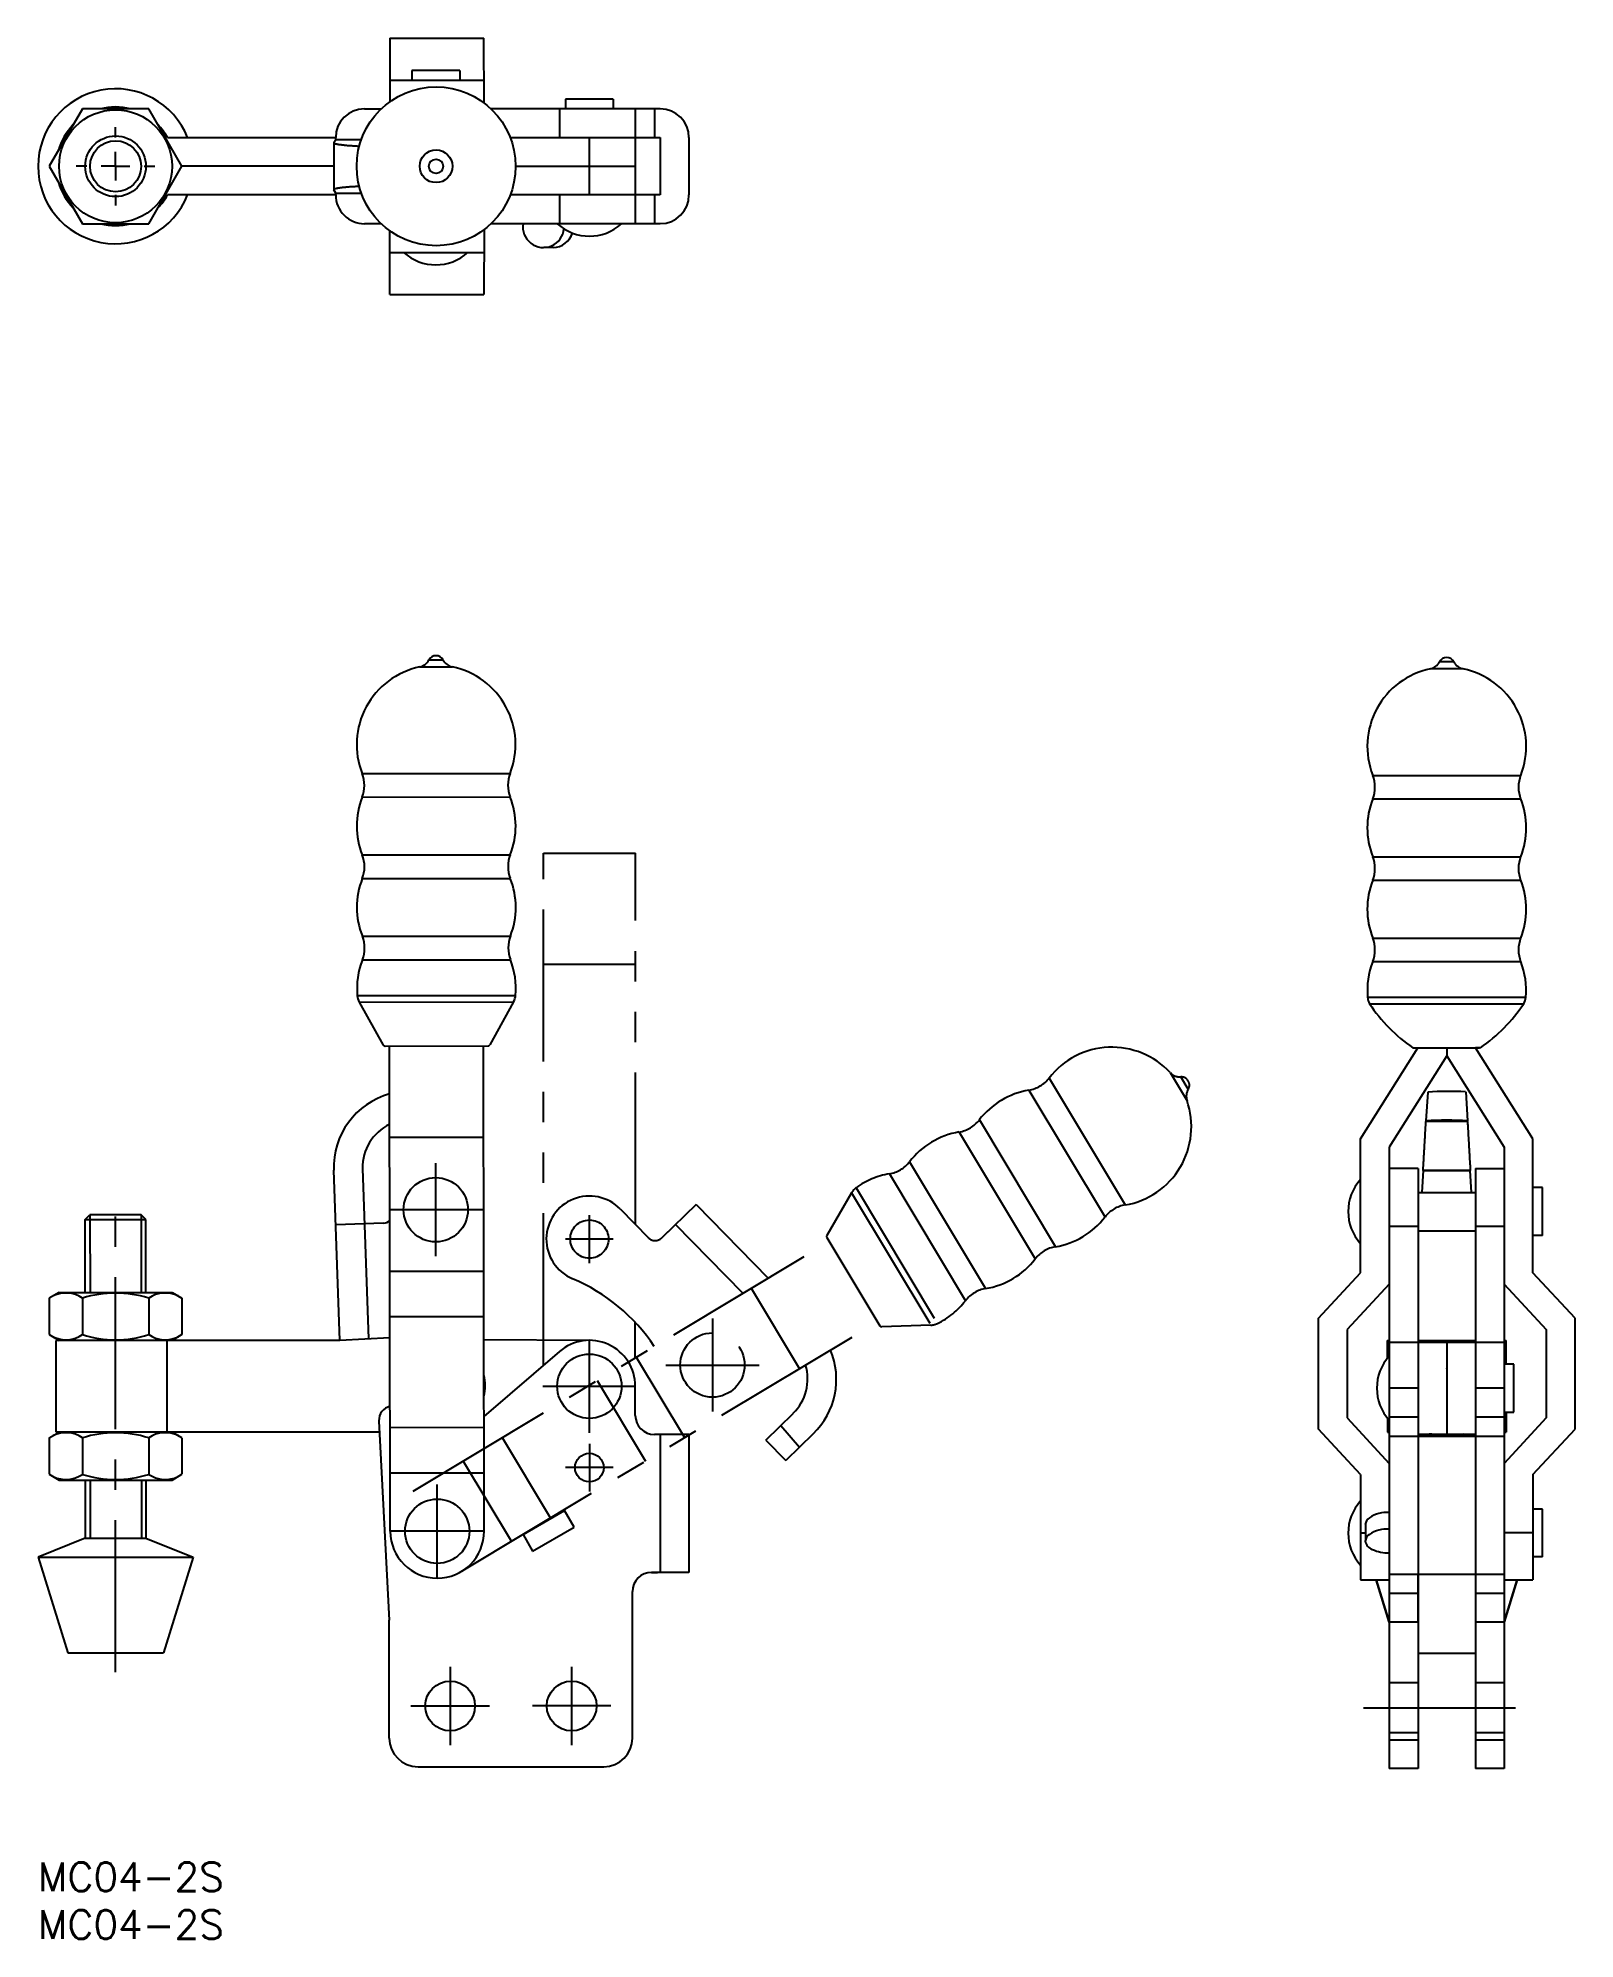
# Model space of a CAD drawing. Extents: x 0 to 161, y -8 to 191.
import ezdxf

# ---------------------------------------------------------------- set-up
doc = ezdxf.new("R2010")
doc.units = 0
doc.header["$LTSCALE"] = 0.5
for name, pattern in [('CENTER', [50.8, 31.75, -6.35, 6.35, -6.35]), ('DASHED', [19.05, 12.7, -6.35]), ('PHANTOM', [63.5, 31.75, -6.35, 6.35, -6.35, 6.35, -6.35])]:
    doc.linetypes.add(name, pattern=pattern)
doc.layers.get('0').update_dxf_attribs({"linetype": 'CONTINUOUS'})
for name, color, linetype in [('MSM_CENTER', 1, 'CENTER'), ('MSM_CONTINUOUS', 7, 'CONTINUOUS'), ('MSM_DASHED', 4, 'DASHED'), ('MSM_IMAGINARY', 6, 'PHANTOM'), ('MSM_NARROW', 5, 'CONTINUOUS'), ('MSM_PART_NUMBER', 7, 'CONTINUOUS')]:
    doc.layers.add(name, color=color, linetype=linetype)
doc.styles.get("Standard").update_dxf_attribs({"font": 'txt.shx', "height": 3, "bigfont": 'bigfont.shx'})

# ---------------------------------------------------------------- blocks, each defined once
blk = doc.blocks.new('*U6')
at = {"layer": 'MSM_PART_NUMBER'}
blk.add_text('MC04-2S', height=3, dxfattribs=at).set_placement((0, -3))
blk = doc.blocks.new('*U7')
at = {"layer": 'MSM_PART_NUMBER'}
blk.add_text('MC04-2S', height=3, dxfattribs=at).set_placement((0, -8))
blk = doc.blocks.new('SW_CENTERMARKSYMBOL_6')
at = {"color": 0, "linetype": 'CONTINUOUS'}
for p, q in [((0, 3), (0, 4.1)), ((-3, 0), (-4.1, 0)), ((0, 0), (-1.5, 0)), ((0, 0), (0, 1.5)), ((0, 0), (0, -1.5)), ((0, 0), (1.5, 0)), ((3, 0), (4.1, 0)), ((0, -3), (0, -4.1))]:
    blk.add_line(p, q, dxfattribs=at)

msp = doc.modelspace()

# ---------------------------------------------------------------- linework, layer by layer
for p, q in [((6.56, 183.25), (6.51, 183.25)), ((143.64, 85.14), (143.74, 85.12)), ((150.52, 85.11), (150.19, 85.11)), ((150.69, 85.14), (150.6, 85.12)), ((36.75, 54.81), (31.54, 54.56))]:
    msp.add_line(p, q)
at = {"layer": 'MSM_CENTER'}
for p, q in [((41.55, 63.35), (41.55, 73.08)), ((8.1, 19.89), (8.1, 69.69)), ((46.42, 68.21), (36.69, 68.21)), ((57.6, 62.64), (57.6, 67.64)), ((60.1, 65.14), (55.1, 65.14)), ((70.46, 56.84), (70.46, 47.12)), ((57.6, 44.9), (57.6, 54.63)), ((65.6, 51.98), (75.33, 51.98)), ((52.74, 49.76), (62.46, 49.76)), ((57.6, 43.76), (57.6, 38.76)), ((60.1, 41.26), (55.1, 41.26)), ((41.7, 29.75), (41.7, 39.48)), ((46.56, 34.61), (36.84, 34.61)), ((43.05, 20.45), (43.05, 12.25)), ((55.75, 12.25), (55.75, 20.45)), ((38.95, 16.35), (47.15, 16.35)), ((59.85, 16.35), (51.65, 16.35)), ((138.46, 16.16), (156.03, 16.16))]:
    msp.add_line(p, q, dxfattribs=at)
at = {"layer": 'MSM_CONTINUOUS'}
for p, q in [((36.77, 190.65), (36.76, 186.25)), ((36.77, 190.65), (46.59, 190.65)), ((46.6, 183.87), (46.59, 190.65)), ((44.05, 187.25), (39.05, 187.25)), ((39.05, 187.25), (39.05, 186.25)), ((44.05, 187.25), (44.05, 186.25)), ((36.74, 186.25), (46.59, 186.25)), ((36.74, 186.25), (36.74, 183.99)), ((4.64, 183.25), (1.17, 177.25)), ((11.56, 183.25), (4.64, 183.25)), ((6.57, 183.25), (6.56, 183.25)), ((15.03, 177.25), (11.56, 183.25)), ((34.1, 183.25), (35.85, 183.25)), ((65, 183.25), (47.32, 183.25)), ((54.47, 183.25), (54.47, 180.25)), ((60.1, 184.25), (55.1, 184.25)), ((55.1, 184.25), (55.1, 183.26)), ((60.1, 184.25), (60.1, 183.26)), ((62.1, 183.25), (62.1, 183.26)), ((62.4, 183.25), (62.4, 171.25)), ((64.4, 183.25), (64.4, 180.25)), ((13.53, 180.25), (31.1, 180.25)), ((30.89, 179.71), (30.9, 174.79)), ((30.9, 179.72), (31.1, 180.05)), ((31.1, 180.05), (31.1, 180.25)), ((31.1, 180.05), (33.77, 180.05)), ((49.33, 180.25), (65, 180.25)), ((57.62, 174.25), (57.62, 180.25)), ((65, 180.25), (65, 174.26)), ((68, 180.25), (68, 174.26)), ((1.17, 177.25), (4.64, 171.25)), ((11.56, 171.25), (15.03, 177.25)), ((30.89, 177.25), (15.03, 177.25)), ((49.89, 177.25), (62.4, 177.25)), ((31.1, 174.25), (13.53, 174.25)), ((31.1, 174.45), (30.9, 174.79)), ((31.1, 174.45), (33.77, 174.45)), ((31.1, 174.25), (31.1, 174.45)), ((65, 174.26), (49.33, 174.25)), ((54.47, 174.25), (54.47, 171.25)), ((64.4, 174.25), (64.4, 171.25)), ((4.64, 171.25), (11.56, 171.25)), ((35.85, 171.25), (34.1, 171.25)), ((65, 171.25), (47.32, 171.25)), ((62.1, 171.25), (62.1, 171.25)), ((36.74, 168.25), (36.74, 170.52)), ((46.6, 170.64), (46.59, 163.85)), ((36.74, 168.25), (46.59, 168.25)), ((36.77, 163.85), (36.76, 168.25)), ((53.83, 168.75), (52.83, 168.75)), ((36.77, 163.85), (46.59, 163.85)), ((40.83, 125.66), (42.33, 125.66)), ((39.87, 124.93), (43.29, 124.94)), ((33.86, 113.78), (49.32, 113.81)), ((139.43, 113.6), (154.9, 113.6)), ((33.86, 111.32), (49.33, 111.34)), ((139.43, 111.14), (154.9, 111.14)), ((33.87, 105.28), (49.34, 105.31)), ((139.43, 105.1), (154.9, 105.1)), ((33.88, 102.82), (49.34, 102.84)), ((139.43, 102.64), (154.9, 102.64)), ((33.88, 96.78), (49.35, 96.81)), ((139.43, 96.6), (154.9, 96.6)), ((33.89, 94.32), (49.35, 94.34)), ((139.43, 94.14), (154.9, 94.14)), ((33.35, 90.59), (49.89, 90.61)), ((33.56, 89.91), (49.69, 89.93)), ((33.56, 89.91), (36.07, 85.41)), ((49.69, 89.93), (47.19, 85.43)), ((138.9, 90.41), (155.43, 90.41)), ((139.1, 89.73), (155.23, 89.73)), ((36.25, 85.31), (47.01, 85.32)), ((36.8, 34.61), (36.73, 85.31)), ((46.6, 34.62), (46.53, 85.32)), ((138.17, 75.61), (144.15, 85.13)), ((147.17, 84.28), (141.17, 74.74)), ((143.74, 85.12), (143.81, 85.13)), ((143.74, 85.12), (143.81, 85.11)), ((143.81, 85.13), (150.52, 85.13)), ((143.81, 85.11), (144.14, 85.11)), ((147.17, 85.13), (147.17, 84.28)), ((147.17, 84.28), (153.17, 74.74)), ((147.17, 84.27), (147.17, 84.28)), ((147.17, 84.27), (147.17, 84.28)), ((156.17, 75.61), (150.18, 85.13)), ((150.52, 85.13), (150.6, 85.12)), ((150.6, 85.12), (150.52, 85.11)), ((145.18, 80.51), (144.99, 77.49)), ((149.15, 80.52), (149.34, 77.49)), ((144.99, 77.49), (144.99, 77.42)), ((149.34, 77.42), (149.34, 77.49)), ((36.74, 75.79), (46.54, 75.8)), ((138.17, 61.61), (138.17, 75.61)), ((149.34, 77.42), (144.99, 77.42)), ((156.17, 61.61), (156.17, 75.61)), ((141.17, 74.74), (141.17, 9.81)), ((153.17, 74.74), (153.17, 9.81)), ((31.54, 54.56), (30.9, 72.33)), ((33.89, 72.51), (33.89, 72.51)), ((33.89, 72.51), (34.54, 54.7)), ((144.17, 72.52), (141.17, 72.52)), ((144.17, 72.52), (144.17, 9.81)), ((144.7, 72.32), (144.57, 70.02)), ((144.7, 72.32), (149.63, 72.32)), ((149.63, 72.32), (144.7, 72.32)), ((144.7, 72.32), (144.7, 72.32)), ((149.76, 70.02), (149.63, 72.32)), ((149.63, 72.32), (149.63, 72.32)), ((150.17, 72.52), (150.17, 9.81)), ((150.17, 72.52), (153.17, 72.52)), ((144.17, 70.02), (150.17, 70.02)), ((157.17, 70.52), (156.17, 70.52)), ((157.17, 68.02), (157.17, 70.52)), ((4.93, 67.19), (5.42, 67.69)), ((10.77, 67.69), (5.42, 67.69)), ((11.27, 67.19), (10.77, 67.69)), ((157.17, 65.52), (157.17, 68.02)), ((4.92, 59.56), (4.93, 67.19)), ((4.93, 67.19), (11.27, 67.19)), ((11.27, 59.56), (11.27, 67.19)), ((36.1, 66.81), (31.1, 66.63)), ((144.17, 66.45), (141.17, 66.45)), ((144.17, 66.02), (150.17, 66.02)), ((153.17, 66.45), (150.17, 66.45)), ((157.17, 65.52), (156.17, 65.52)), ((36.76, 61.79), (46.56, 61.8)), ((133.77, 56.86), (138.17, 61.61)), ((160.57, 56.86), (156.17, 61.61)), ((141.17, 60.43), (136.77, 55.68)), ((141.17, 60.43), (141.17, 60.43)), ((153.17, 60.43), (157.57, 55.68)), ((153.17, 60.43), (153.17, 60.43)), ((2.2, 59.56), (1.17, 58.97)), ((1.17, 58.97), (1.17, 55.16)), ((2.2, 59.56), (14, 59.56)), ((4.64, 58.97), (4.64, 55.16)), ((11.56, 58.97), (11.56, 55.16)), ((14, 59.56), (15.03, 58.97)), ((15.03, 58.97), (15.03, 55.16)), ((36.77, 57.04), (46.57, 57.05)), ((133.77, 45.28), (133.77, 56.86)), ((136.77, 55.68), (136.77, 46.45)), ((157.57, 55.68), (157.57, 46.45)), ((160.57, 45.28), (160.57, 56.86)), ((1.17, 55.16), (2.2, 54.56)), ((31.52, 54.56), (1.9, 54.56)), ((1.9, 44.96), (1.9, 54.56)), ((13.5, 44.96), (13.5, 54.56)), ((15.03, 55.16), (14, 54.56)), ((57.62, 54.56), (46.57, 54.61)), ((140.97, 54.56), (141.16, 54.57)), ((140.97, 52.7), (140.97, 54.56)), ((140.97, 54.56), (140.99, 54.56)), ((140.99, 54.56), (141.16, 54.56)), ((141.17, 54.63), (141.17, 54.63)), ((141.17, 54.37), (153.17, 54.37)), ((144.17, 54.56), (150.17, 54.56)), ((144.17, 54.37), (144.17, 49.57)), ((147.17, 54.37), (147.17, 54.47)), ((147.17, 54.37), (147.17, 49.55)), ((153.17, 54.57), (153.37, 54.56)), ((153.17, 54.56), (153.34, 54.56)), ((153.34, 54.56), (153.37, 54.56)), ((153.37, 52.07), (153.37, 54.56)), ((54.47, 53.4), (46.58, 46.61)), ((154.17, 52.07), (153.17, 52.07)), ((154.17, 49.57), (154.17, 52.07)), ((62.4, 46.71), (62.4, 49.76)), ((147.17, 51.57), (147.17, 51.63)), ((144.17, 49.57), (141.17, 49.57)), ((147.17, 49.55), (147.17, 44.77)), ((153.17, 49.57), (150.17, 49.57)), ((154.17, 47.07), (154.17, 49.57)), ((35.61, 46.13), (36.7, 25.31)), ((136.77, 46.45), (141.17, 41.7)), ((140.97, 46.44), (140.97, 44.96)), ((144.17, 46.52), (141.17, 46.52)), ((153.17, 46.52), (150.17, 46.52)), ((153.17, 47.07), (154.17, 47.07)), ((157.57, 46.45), (153.17, 41.7)), ((153.37, 47.07), (153.37, 44.96)), ((1.17, 44.37), (2.2, 44.96)), ((1.17, 44.37), (1.17, 40.56)), ((35.68, 44.96), (1.9, 44.96)), ((4.64, 44.37), (4.64, 40.56)), ((11.56, 44.37), (11.56, 40.56)), ((15.03, 44.37), (14, 44.96)), ((15.03, 44.37), (15.03, 40.56)), ((36.79, 45.46), (46.59, 45.47)), ((68, 44.71), (64.4, 44.71)), ((65, 44.71), (65, 30.31)), ((68, 44.71), (68, 30.31)), ((138.17, 40.53), (133.77, 45.28)), ((133.77, 45.26), (133.77, 45.28)), ((144.17, 44.52), (141.17, 44.52)), ((144.17, 44.77), (147.17, 44.77)), ((150.16, 44.52), (144.17, 44.52)), ((147.17, 44.77), (150.17, 44.77)), ((153.17, 44.52), (150.16, 44.52)), ((156.17, 40.53), (160.57, 45.28)), ((160.57, 45.26), (160.57, 45.28)), ((1.17, 40.56), (2.2, 39.96)), ((2.2, 39.96), (14, 39.96)), ((4.92, 39.96), (4.92, 33.89)), ((11.27, 39.96), (11.27, 33.89)), ((14, 39.96), (15.03, 40.56)), ((36.79, 40.71), (46.59, 40.72)), ((138.17, 40.53), (138.17, 29.52)), ((156.17, 40.53), (156.17, 29.52)), ((50.67, 34.27), (55, 36.77)), ((56, 35.03), (55, 36.77)), ((157.17, 36.92), (156.17, 36.92)), ((157.17, 34.42), (157.17, 36.92)), ((4.92, 33.89), (0, 31.89)), ((4.92, 33.89), (11.27, 33.89)), ((11.27, 33.89), (16.2, 31.89)), ((50.67, 34.27), (51.67, 32.53)), ((51.67, 32.53), (56, 35.03)), ((138.17, 34.43), (138.67, 34.43)), ((138.67, 35.32), (138.67, 33.59)), ((156.17, 34.43), (153.17, 34.43)), ((157.17, 31.92), (157.17, 34.42)), ((0, 31.89), (16.2, 31.89)), ((0, 31.89), (3.1, 21.89)), ((16.2, 31.89), (13.1, 21.89)), ((157.17, 31.92), (156.17, 31.92)), ((64.1, 30.31), (64.7, 30.31)), ((68, 30.31), (64.1, 30.31)), ((141.17, 30.12), (153.17, 30.12)), ((144.17, 28.12), (144.17, 30.12)), ((150.17, 30.12), (150.17, 28.12)), ((62.1, 13), (62.1, 28.31)), ((138.17, 29.52), (141.16, 29.52)), ((138.17, 29.52), (141.16, 29.52)), ((138.17, 29.52), (141.16, 29.52)), ((139.8, 29.52), (141.16, 25.12)), ((141.17, 25.12), (139.8, 29.52)), ((144.17, 28.12), (141.17, 28.12)), ((144.17, 28.12), (141.17, 28.12)), ((144.17, 25.12), (144.17, 28.12)), ((153.17, 28.12), (150.17, 28.12)), ((150.17, 28.12), (150.17, 25.12)), ((153.17, 28.12), (150.17, 28.12)), ((153.17, 29.52), (156.17, 29.52)), ((153.17, 29.52), (156.17, 29.52)), ((154.53, 29.52), (153.17, 25.12)), ((153.17, 25.12), (154.53, 29.52)), ((153.17, 29.52), (156.17, 29.52)), ((36.7, 25.31), (36.7, 25.31)), ((36.7, 13), (36.7, 25.31)), ((62.1, 25.31), (62.1, 25.31)), ((141.16, 25.12), (141.16, 22.12)), ((144.17, 25.12), (141.17, 25.12)), ((153.17, 25.12), (150.17, 25.12)), ((3.1, 21.89), (13.1, 21.89)), ((141.17, 12.81), (144.17, 12.81)), ((150.17, 12.81), (153.17, 12.81)), ((39.7, 10), (59.1, 10)), ((144.17, 9.81), (141.17, 9.81)), ((153.17, 9.81), (150.17, 9.81))]:
    msp.add_line(p, q, dxfattribs=at)
for points in [[(30.9, 179.72, 0), (30.9, 179.72, 0), (30.9, 179.72, 0), (30.89, 179.71, 0), (30.89, 179.71, 0), (30.89, 179.71, 0), (30.89, 179.7, 0), (30.89, 179.7, 0), (30.89, 179.7, 0), (30.9, 179.69, 0), (30.9, 179.69, 0), (30.9, 179.69, 0), (30.9, 179.68, 0), (30.9, 179.68, 0), (30.91, 179.68, 0), (30.91, 179.67, 0), (30.91, 179.67, 0), (30.92, 179.67, 0), (30.92, 179.66, 0), (30.93, 179.66, 0), (30.93, 179.66, 0), (30.94, 179.66, 0), (30.95, 179.65, 0), (30.95, 179.65, 0), (30.96, 179.65, 0), (30.97, 179.64, 0), (30.97, 179.64, 0), (30.98, 179.64, 0), (30.99, 179.63, 0), (31, 179.63, 0), (31.01, 179.63, 0), (31.02, 179.62, 0), (31.03, 179.62, 0), (31.04, 179.62, 0), (31.05, 179.61, 0), (31.06, 179.61, 0), (31.07, 179.61, 0), (31.08, 179.6, 0), (31.09, 179.6, 0), (31.11, 179.6, 0), (31.12, 179.59, 0), (31.13, 179.59, 0), (31.15, 179.59, 0), (31.16, 179.59, 0), (31.17, 179.58, 0), (31.19, 179.58, 0), (31.2, 179.58, 0), (31.22, 179.57, 0), (31.23, 179.57, 0), (31.25, 179.57, 0), (31.27, 179.56, 0), (31.28, 179.56, 0), (31.3, 179.56, 0), (31.32, 179.56, 0), (31.34, 179.55, 0), (31.35, 179.55, 0), (31.37, 179.55, 0), (31.39, 179.54, 0), (31.41, 179.54, 0), (31.43, 179.54, 0), (31.45, 179.53, 0), (31.47, 179.53, 0), (31.49, 179.53, 0), (31.51, 179.53, 0), (31.53, 179.52, 0), (31.55, 179.52, 0), (31.58, 179.52, 0), (31.6, 179.51, 0), (31.62, 179.51, 0), (31.64, 179.51, 0), (31.67, 179.51, 0), (31.69, 179.5, 0), (31.72, 179.5, 0), (31.74, 179.5, 0), (31.76, 179.5, 0), (31.79, 179.49, 0), (31.81, 179.49, 0), (31.84, 179.49, 0), (31.87, 179.48, 0), (31.89, 179.48, 0), (31.92, 179.48, 0), (31.95, 179.48, 0), (31.97, 179.47, 0), (32, 179.47, 0), (32.03, 179.47, 0), (32.06, 179.47, 0), (32.09, 179.46, 0), (32.12, 179.46, 0), (32.14, 179.46, 0), (32.17, 179.45, 0), (32.2, 179.45, 0), (32.23, 179.45, 0), (32.27, 179.45, 0), (32.3, 179.44, 0), (32.33, 179.44, 0), (32.36, 179.44, 0), (32.39, 179.44, 0), (32.42, 179.43, 0), (32.46, 179.43, 0), (32.49, 179.43, 0), (32.52, 179.43, 0), (32.55, 179.42, 0), (32.59, 179.42, 0), (32.62, 179.42, 0), (32.66, 179.42, 0), (32.69, 179.41, 0), (32.73, 179.41, 0), (32.76, 179.41, 0), (32.8, 179.41, 0), (32.83, 179.41, 0), (32.87, 179.4, 0), (32.9, 179.4, 0), (32.94, 179.4, 0), (32.98, 179.4, 0), (33.01, 179.39, 0), (33.05, 179.39, 0), (33.09, 179.39, 0), (33.13, 179.39, 0), (33.16, 179.38, 0), (33.2, 179.38, 0), (33.24, 179.38, 0), (33.28, 179.38, 0), (33.32, 179.38, 0), (33.36, 179.37, 0), (33.4, 179.37, 0), (33.44, 179.37, 0), (33.48, 179.37, 0), (33.52, 179.37, 0), (33.56, 179.36, 0)], [(33.56, 175.15, 0), (33.52, 175.15, 0), (33.48, 175.14, 0), (33.44, 175.14, 0), (33.4, 175.14, 0), (33.36, 175.14, 0), (33.32, 175.13, 0), (33.28, 175.13, 0), (33.24, 175.13, 0), (33.2, 175.13, 0), (33.16, 175.13, 0), (33.13, 175.12, 0), (33.09, 175.12, 0), (33.05, 175.12, 0), (33.01, 175.12, 0), (32.98, 175.11, 0), (32.94, 175.11, 0), (32.9, 175.11, 0), (32.87, 175.11, 0), (32.83, 175.1, 0), (32.8, 175.1, 0), (32.76, 175.1, 0), (32.73, 175.1, 0), (32.69, 175.1, 0), (32.66, 175.09, 0), (32.62, 175.09, 0), (32.59, 175.09, 0), (32.55, 175.09, 0), (32.52, 175.08, 0), (32.49, 175.08, 0), (32.46, 175.08, 0), (32.42, 175.08, 0), (32.39, 175.07, 0), (32.36, 175.07, 0), (32.33, 175.07, 0), (32.3, 175.07, 0), (32.27, 175.06, 0), (32.23, 175.06, 0), (32.2, 175.06, 0), (32.17, 175.06, 0), (32.14, 175.05, 0), (32.12, 175.05, 0), (32.09, 175.05, 0), (32.06, 175.04, 0), (32.03, 175.04, 0), (32, 175.04, 0), (31.97, 175.04, 0), (31.95, 175.03, 0), (31.92, 175.03, 0), (31.89, 175.03, 0), (31.87, 175.03, 0), (31.84, 175.02, 0), (31.81, 175.02, 0), (31.79, 175.02, 0), (31.76, 175.01, 0), (31.74, 175.01, 0), (31.72, 175.01, 0), (31.69, 175.01, 0), (31.67, 175, 0), (31.64, 175, 0), (31.62, 175, 0), (31.6, 175, 0), (31.58, 174.99, 0), (31.55, 174.99, 0), (31.53, 174.99, 0), (31.51, 174.98, 0), (31.49, 174.98, 0), (31.47, 174.98, 0), (31.45, 174.97, 0), (31.43, 174.97, 0), (31.41, 174.97, 0), (31.39, 174.97, 0), (31.37, 174.96, 0), (31.35, 174.96, 0), (31.34, 174.96, 0), (31.32, 174.95, 0), (31.3, 174.95, 0), (31.28, 174.95, 0), (31.27, 174.94, 0), (31.25, 174.94, 0), (31.23, 174.94, 0), (31.22, 174.94, 0), (31.2, 174.93, 0), (31.19, 174.93, 0), (31.17, 174.93, 0), (31.16, 174.92, 0), (31.15, 174.92, 0), (31.13, 174.92, 0), (31.12, 174.91, 0), (31.11, 174.91, 0), (31.09, 174.91, 0), (31.08, 174.91, 0), (31.07, 174.9, 0), (31.06, 174.9, 0), (31.05, 174.9, 0), (31.04, 174.89, 0), (31.03, 174.89, 0), (31.02, 174.89, 0), (31.01, 174.88, 0), (31, 174.88, 0), (30.99, 174.88, 0), (30.98, 174.87, 0), (30.97, 174.87, 0), (30.97, 174.87, 0), (30.96, 174.86, 0), (30.95, 174.86, 0), (30.95, 174.86, 0), (30.94, 174.85, 0), (30.93, 174.85, 0), (30.93, 174.85, 0), (30.92, 174.84, 0), (30.92, 174.84, 0), (30.91, 174.84, 0), (30.91, 174.84, 0), (30.91, 174.83, 0), (30.9, 174.83, 0), (30.9, 174.83, 0), (30.9, 174.82, 0), (30.9, 174.82, 0), (30.9, 174.82, 0), (30.89, 174.81, 0), (30.89, 174.81, 0), (30.89, 174.81, 0), (30.89, 174.8, 0), (30.89, 174.8, 0), (30.89, 174.8, 0), (30.9, 174.79, 0), (30.9, 174.79, 0), (30.9, 174.79, 0)], [(144.7, 72.32, 0), (144.71, 72.38, 0), (144.71, 72.44, 0), (144.71, 72.5, 0), (144.72, 72.56, 0), (144.72, 72.62, 0), (144.72, 72.68, 0), (144.73, 72.74, 0), (144.73, 72.8, 0), (144.73, 72.86, 0), (144.74, 72.92, 0), (144.74, 72.98, 0), (144.74, 73.04, 0), (144.75, 73.1, 0), (144.75, 73.16, 0), (144.75, 73.22, 0), (144.76, 73.28, 0), (144.76, 73.34, 0), (144.76, 73.4, 0), (144.77, 73.46, 0), (144.77, 73.52, 0), (144.78, 73.58, 0), (144.78, 73.64, 0), (144.78, 73.7, 0), (144.79, 73.76, 0), (144.79, 73.82, 0), (144.79, 73.88, 0), (144.8, 73.93, 0), (144.8, 73.99, 0), (144.8, 74.05, 0), (144.81, 74.11, 0), (144.81, 74.16, 0), (144.81, 74.22, 0), (144.82, 74.28, 0), (144.82, 74.33, 0), (144.82, 74.39, 0), (144.82, 74.45, 0), (144.83, 74.5, 0), (144.83, 74.56, 0), (144.84, 74.61, 0), (144.84, 74.67, 0), (144.84, 74.72, 0), (144.84, 74.77, 0), (144.85, 74.83, 0), (144.85, 74.88, 0), (144.85, 74.93, 0), (144.86, 74.99, 0), (144.86, 75.04, 0), (144.86, 75.09, 0), (144.87, 75.14, 0), (144.87, 75.19, 0), (144.87, 75.24, 0), (144.87, 75.29, 0), (144.88, 75.34, 0), (144.88, 75.39, 0), (144.88, 75.44, 0), (144.88, 75.49, 0), (144.89, 75.54, 0), (144.89, 75.58, 0), (144.89, 75.63, 0), (144.9, 75.68, 0), (144.9, 75.72, 0), (144.9, 75.77, 0), (144.9, 75.81, 0), (144.91, 75.86, 0), (144.91, 75.9, 0), (144.91, 75.95, 0), (144.91, 75.99, 0), (144.92, 76.03, 0), (144.92, 76.07, 0), (144.92, 76.11, 0), (144.92, 76.15, 0), (144.93, 76.19, 0), (144.93, 76.23, 0), (144.93, 76.27, 0), (144.93, 76.31, 0), (144.93, 76.35, 0), (144.94, 76.39, 0), (144.94, 76.42, 0), (144.94, 76.46, 0), (144.94, 76.5, 0), (144.94, 76.53, 0), (144.94, 76.57, 0), (144.95, 76.6, 0), (144.95, 76.63, 0), (144.95, 76.67, 0), (144.95, 76.7, 0), (144.95, 76.73, 0), (144.96, 76.76, 0), (144.96, 76.79, 0), (144.96, 76.82, 0), (144.96, 76.85, 0), (144.96, 76.88, 0), (144.96, 76.9, 0), (144.97, 76.93, 0), (144.97, 76.96, 0), (144.97, 76.98, 0), (144.97, 77.01, 0), (144.97, 77.03, 0), (144.97, 77.05, 0), (144.97, 77.08, 0), (144.97, 77.1, 0), (144.97, 77.12, 0), (144.98, 77.14, 0), (144.98, 77.16, 0), (144.98, 77.18, 0), (144.98, 77.2, 0), (144.98, 77.22, 0), (144.98, 77.23, 0), (144.98, 77.25, 0), (144.98, 77.27, 0), (144.98, 77.28, 0), (144.98, 77.29, 0), (144.99, 77.31, 0), (144.99, 77.32, 0), (144.99, 77.33, 0), (144.99, 77.34, 0), (144.99, 77.35, 0), (144.99, 77.36, 0), (144.99, 77.37, 0), (144.99, 77.38, 0), (144.99, 77.39, 0), (144.99, 77.4, 0), (144.99, 77.4, 0), (144.99, 77.41, 0), (144.99, 77.41, 0), (144.99, 77.42, 0), (144.99, 77.42, 0), (144.99, 77.42, 0)], [(149.34, 77.42, 0), (149.34, 77.42, 0), (149.34, 77.42, 0), (149.34, 77.41, 0), (149.34, 77.41, 0), (149.34, 77.4, 0), (149.34, 77.4, 0), (149.34, 77.39, 0), (149.34, 77.38, 0), (149.34, 77.37, 0), (149.34, 77.36, 0), (149.34, 77.35, 0), (149.34, 77.34, 0), (149.34, 77.33, 0), (149.34, 77.32, 0), (149.34, 77.31, 0), (149.35, 77.29, 0), (149.35, 77.28, 0), (149.35, 77.27, 0), (149.35, 77.25, 0), (149.35, 77.23, 0), (149.35, 77.22, 0), (149.35, 77.2, 0), (149.35, 77.18, 0), (149.35, 77.16, 0), (149.35, 77.14, 0), (149.35, 77.12, 0), (149.36, 77.1, 0), (149.36, 77.08, 0), (149.36, 77.05, 0), (149.36, 77.03, 0), (149.36, 77.01, 0), (149.36, 76.98, 0), (149.36, 76.96, 0), (149.37, 76.93, 0), (149.37, 76.9, 0), (149.37, 76.88, 0), (149.37, 76.85, 0), (149.37, 76.82, 0), (149.37, 76.79, 0), (149.37, 76.76, 0), (149.38, 76.73, 0), (149.38, 76.7, 0), (149.38, 76.67, 0), (149.38, 76.63, 0), (149.38, 76.6, 0), (149.38, 76.57, 0), (149.39, 76.53, 0), (149.39, 76.5, 0), (149.39, 76.46, 0), (149.39, 76.42, 0), (149.4, 76.39, 0), (149.4, 76.35, 0), (149.4, 76.31, 0), (149.4, 76.27, 0), (149.4, 76.23, 0), (149.41, 76.19, 0), (149.41, 76.15, 0), (149.41, 76.11, 0), (149.41, 76.07, 0), (149.41, 76.03, 0), (149.42, 75.99, 0), (149.42, 75.95, 0), (149.42, 75.9, 0), (149.42, 75.86, 0), (149.43, 75.81, 0), (149.43, 75.77, 0), (149.43, 75.72, 0), (149.44, 75.68, 0), (149.44, 75.63, 0), (149.44, 75.58, 0), (149.44, 75.54, 0), (149.44, 75.49, 0), (149.45, 75.44, 0), (149.45, 75.39, 0), (149.45, 75.34, 0), (149.46, 75.29, 0), (149.46, 75.24, 0), (149.46, 75.19, 0), (149.47, 75.14, 0), (149.47, 75.09, 0), (149.47, 75.04, 0), (149.47, 74.99, 0), (149.48, 74.93, 0), (149.48, 74.88, 0), (149.48, 74.83, 0), (149.49, 74.77, 0), (149.49, 74.72, 0), (149.49, 74.67, 0), (149.5, 74.61, 0), (149.5, 74.56, 0), (149.5, 74.5, 0), (149.5, 74.45, 0), (149.51, 74.39, 0), (149.51, 74.33, 0), (149.51, 74.28, 0), (149.52, 74.22, 0), (149.52, 74.16, 0), (149.52, 74.11, 0), (149.53, 74.05, 0), (149.53, 73.99, 0), (149.53, 73.93, 0), (149.54, 73.88, 0), (149.54, 73.82, 0), (149.54, 73.76, 0), (149.55, 73.7, 0), (149.55, 73.64, 0), (149.56, 73.58, 0), (149.56, 73.52, 0), (149.56, 73.46, 0), (149.56, 73.4, 0), (149.57, 73.34, 0), (149.57, 73.28, 0), (149.57, 73.22, 0), (149.58, 73.16, 0), (149.58, 73.1, 0), (149.59, 73.04, 0), (149.59, 72.98, 0), (149.59, 72.92, 0), (149.6, 72.86, 0), (149.6, 72.8, 0), (149.6, 72.74, 0), (149.61, 72.68, 0), (149.61, 72.62, 0), (149.61, 72.56, 0), (149.62, 72.5, 0), (149.62, 72.44, 0), (149.62, 72.38, 0), (149.63, 72.32, 0)]]:
    msp.add_polyline3d(points, dxfattribs=at)
for centre, radius in [((41.59, 177.25), 8.3), ((8.1, 177.25), 5.9), ((8.1, 177.25), 3.17), ((41.58, 177.25), 1.71), ((41.58, 177.25), 0.75), ((41.55, 68.21), 3.36), ((57.6, 49.76), 3.36), ((57.6, 41.26), 1.5), ((41.7, 34.61), 3.36), ((43.05, 16.35), 2.6), ((55.75, 16.35), 2.6)]:
    msp.add_circle(centre, radius, dxfattribs=at)
for centre, radius, start, end in [((8.1, 177.25), 8.1, 21.7382, 338.2613), ((8.1, 177.25), 6.2, 75.4076, 104.8012), ((34.1, 180.26), 3, 90.0195, 180.018), ((65, 180.25), 3, 0, 90), ((8.1, 177.25), 6.2, 135.4076, 164.5929), ((8.1, 177.25), 6.2, 28.9382, 44.6143), ((8.1, 177.25), 6.2, 195.4083, 224.5913), ((8.1, 177.25), 6.2, 315.4077, 331.0611), ((34.1, 174.25), 3, 179.9804, 269.982), ((65, 174.26), 3, 270, 0), ((8.1, 177.25), 6.2, 255.4082, 284.5926), ((52.8, 170.91), 2.15, 170.6392, 354.989), ((57.6, 174.95), 5, 227.7314, 312.2686), ((53.74, 170.94), 2.19, 272.4365, 342.403), ((41.55, 171.95), 5, 227.7314, 312.2686), ((39.57, 126.32), 1.42, 281.9817, 332.2682), ((41.58, 125.26), 0.848, 27.8877, 152.2682), ((43.58, 126.32), 1.42, 207.8877, 258.1741), ((145.16, 126.13), 1.42, 281.8689, 332.2262), ((147.17, 125.07), 0.848, 90, 152.1902), ((147.16, -58.68), 184.15, 89.7663, 90.2331), ((147.17, 125.07), 0.848, 27.8098, 90), ((149.17, 126.13), 1.42, 207.8505, 258.0548), ((41.59, 116.81), 8.3, 101.9817, 201.3986), ((41.59, 116.81), 8.3, 338.7569, 78.1737), ((147.17, 116.62), 8.3, 101.9036, 201.3207), ((147.17, -337.32), 462.06, 89.7877, 90.2123), ((147.17, 116.62), 8.3, 338.6793, 78.0964), ((30.7, 112.55), 3.39, 338.7572, 21.3986), ((52.48, 112.58), 3.39, 158.7569, 201.3983), ((136.28, 112.37), 3.39, 338.6788, 21.3212), ((158.05, 112.37), 3.39, 158.6783, 201.3217), ((41.6, 108.31), 8.3, 158.7572, 201.3986), ((41.6, 108.31), 8.3, 338.7569, 21.3983), ((147.17, 108.12), 8.3, 158.6793, 201.3207), ((147.17, 108.12), 8.3, 338.6793, 21.3207), ((52.49, 104.08), 3.39, 158.7569, 201.3983), ((30.72, 104.05), 3.39, 338.7572, 21.3986), ((136.28, 103.87), 3.39, 338.6788, 21.3212), ((158.05, 103.87), 3.39, 158.6783, 201.3217), ((41.61, 99.81), 8.3, 158.7572, 201.3986), ((41.61, 99.81), 8.3, 338.7569, 21.3983), ((147.17, 99.62), 8.3, 158.6793, 201.3207), ((147.17, 99.62), 8.3, 338.6793, 21.3207), ((30.73, 95.55), 3.39, 338.7572, 21.3986), ((52.51, 95.58), 3.39, 158.7569, 201.3983), ((136.28, 95.37), 3.39, 338.6788, 21.3212), ((158.05, 95.37), 3.39, 158.6783, 201.3217), ((41.62, 91.31), 8.3, 158.7572, 184.9935), ((41.62, 91.31), 8.3, 355.1619, 21.3983), ((147.17, 91.12), 8.3, 158.6793, 184.9156), ((147.17, 91.12), 8.3, 355.0844, 21.3207), ((35.05, 90.74), 1.7, 184.9935, 209.1184), ((48.2, 90.76), 1.7, 331.037, 355.1619), ((140.45, 90.51), 1.56, 183.7499, 210.1159), ((153.06, 98.99), 16.75, 213.5522, 235.7813), ((140.6, 99.65), 17.67, 304.7961, 325.8522), ((153.79, 90.54), 1.65, 330.5974, 355.5354), ((47.01, 85.52), 0.2, 270.078, 331.0916), ((36.25, 85.51), 0.2, 206.9099, 270.0018), ((38.89, 72.62), 8, 105.6291, 182.0737), ((147.35, 42.58), 37.99, 87.2908, 93.2703), ((147.17, 47.59), 29.98, 85.8465, 94.1677), ((38.89, 72.62), 5, 115.4795, 181.2716), ((141.87, 68.02), 5, 137.7314, 222.2686), ((36.07, 67.81), 1, 272.0737, 313.3972), ((2.9, 56.44), 3.07, 55.6408, 115.5062), ((8.1, 48.01), 11.49, 72.4538, 107.5462), ((13.3, 56.44), 3.07, 64.3591, 124.3591), ((2.9, 57.69), 3.07, 244.3591, 304.3591), ((8.1, 66.11), 11.49, 252.4566, 287.5434), ((13.3, 57.69), 3.07, 235.641, 295.641), ((57.6, 49.76), 4.8, 0, 130.7211), ((144.87, 49.57), 5, 137.7314, 222.2686), ((42.22, 49.82), 4.5, 345.7069, 14.4489), ((37.11, 46.21), 1.5, 102.5036, 183), ((37.11, 46.21), 1.5, 102.5035, 183), ((64.4, 46.71), 2, 180, 270), ((2.9, 41.84), 3.07, 55.6409, 115.6409), ((8.1, 33.41), 11.49, 72.4538, 107.5462), ((13.3, 41.84), 3.07, 64.359, 124.3591), ((141.17, 48.18), 3.23, 266.4227, 269.9777), ((145.05, 40.59), 4.19, 69.7599, 86.3586), ((149.53, 39.85), 4.96, 97.5292, 109.7798), ((153.16, 48.18), 3.23, 270.0223, 273.5773), ((2.9, 43.09), 3.07, 244.359, 304.3591), ((8.1, 51.51), 11.49, 252.4565, 287.5435), ((13.3, 43.09), 3.07, 235.6408, 295.6409), ((141.87, 34.42), 5, 137.7314, 222.2686), ((139.61, 35.22), 0.953, 123.5382, 173.9718), ((140.98, 33.09), 3.49, 87.0224, 122.9035), ((41.7, 34.61), 4.9, 180.0779, 0.0779), ((139.61, 33.49), 0.953, 123.5384, 173.9717), ((140.98, 31.35), 3.49, 87.0224, 122.9035), ((139.75, 33.75), 1.1, 188.1408, 251.1378), ((141.12, 36.58), 4.24, 246.0112, 270.587), ((64.1, 28.31), 2, 90, 180), ((141.16, 25.12), 0.001, 270, 0), ((141.16, 25.12), 0.001, 270, 0), ((153.17, 25.12), 0.001, 180, 270), ((153.17, 25.12), 0.001, 180, 270), ((147.16, 517.07), 495.21, 269.653, 270.3472), ((39.7, 13), 3, 180, 270), ((59.1, 13), 3, 270, 360)]:
    msp.add_arc(centre, radius, start, end, dxfattribs=at)
at = {"layer": 'MSM_DASHED'}
for p, q in [((144.17, 18.76), (141.17, 18.76)), ((153.17, 18.76), (150.17, 18.76)), ((144.17, 13.56), (141.17, 13.56)), ((153.17, 13.56), (150.17, 13.56))]:
    msp.add_line(p, q, dxfattribs=at)
at = {"layer": 'MSM_IMAGINARY'}
for p, q in [((52.8, 51.96), (52.82, 105.46)), ((52.82, 105.46), (62.42, 105.46)), ((62.41, 66.67), (62.42, 105.46)), ((52.81, 93.86), (62.41, 93.86)), ((105.63, 81.97), (113.58, 68.71)), ((118.28, 82.54), (120.04, 79.6)), ((120.17, 80.8), (119.39, 82.09)), ((103.51, 80.7), (111.47, 67.44)), ((98.34, 77.6), (106.29, 64.34)), ((96.22, 76.33), (104.18, 63.07)), ((88.94, 71.96), (96.89, 58.7)), ((91.05, 73.23), (99, 59.97)), ((84.98, 69.98), (82.41, 65.51)), ((84.98, 69.97), (93.28, 56.15)), ((85.46, 70.5), (93.97, 56.32)), ((60.82, 68.29), (63.76, 65.28)), ((68.75, 68.76), (65.17, 65.27)), ((68.75, 68.76), (76.27, 61.06)), ((65.17, 65.27), (66.6, 66.66)), ((73.63, 59.48), (66.6, 66.66)), ((39.18, 38.81), (82.66, 64.89)), ((82.41, 65.31), (87.95, 56.08)), ((74.49, 60), (79.54, 51.59)), ((44.22, 30.41), (87.7, 56.49)), ((62.4, 52.74), (62.4, 56.41)), ((93.28, 56.15), (88.13, 55.98)), ((62.49, 52.8), (67.53, 44.39)), ((58.41, 50.35), (63.46, 41.95)), ((76.03, 44.14), (78.89, 46.93)), ((48.48, 44.4), (53.53, 35.99)), ((76.03, 44.14), (78.13, 41.99)), ((77.59, 45.67), (79.56, 43.4)), ((80.99, 44.79), (78.13, 41.99)), ((44.41, 41.95), (49.45, 33.55))]:
    msp.add_line(p, q, dxfattribs=at)
for centre, radius in [((57.6, 65.14), 2), ((70.46, 51.98), 3.36)]:
    msp.add_circle(centre, radius, dxfattribs=at)
for centre, radius, start, end in [((112.19, 76.89), 8.3, 42.859, 142.2759), ((102.95, 84.05), 3.39, 279.6345, 322.2759), ((119.32, 83.5), 1.42, 222.859, 273.1454), ((119.44, 81.24), 0.848, 328.765, 93.1454), ((104.9, 72.52), 8.3, 99.6345, 142.2759), ((112.19, 76.89), 8.3, 279.6341, 19.051), ((121.38, 80.07), 1.42, 148.765, 199.0514), ((95.66, 79.67), 3.39, 279.6345, 322.2759), ((97.61, 68.15), 8.3, 99.6345, 142.2759), ((90.32, 63.78), 8.3, 99.6345, 125.8708), ((88.37, 75.3), 3.39, 279.6345, 322.2759), ((57.6, 65.14), 4.5, 44.3324, 246.8727), ((86.46, 69.13), 1.7, 125.8708, 149.9957), ((114.15, 65.37), 3.39, 99.6341, 142.2755), ((104.9, 72.52), 8.3, 279.6341, 322.2755), ((64.47, 65.98), 1, 224.3324, 314.3324), ((82.58, 65.41), 0.2, 147.7822, 210.8828), ((106.86, 61), 3.39, 99.6341, 142.2755), ((97.61, 68.15), 8.3, 279.6341, 322.2755), ((48.18, 43.07), 19.5, 33.8303, 66.8727), ((99.57, 56.63), 3.39, 99.6341, 142.2755), ((90.32, 63.78), 8.3, 296.0392, 322.2755), ((88.12, 56.18), 0.2, 210.9553, 271.9689), ((93.22, 57.85), 1.7, 271.9143, 296.0392), ((75.4, 50.51), 5, 314.3324, 17.0628), ((75.4, 50.51), 8, 314.3324, 22.3247)]:
    msp.add_arc(centre, radius, start, end, dxfattribs=at)
at = {"layer": 'MSM_NARROW'}
for p, q in [((5.42, 67.69), (5.43, 59.56)), ((10.77, 67.69), (10.78, 59.56)), ((5.45, 39.96), (5.46, 33.89)), ((10.8, 39.96), (10.81, 33.89))]:
    msp.add_line(p, q, dxfattribs=at)
msp.add_circle((8.1, 177.25), 2.67, dxfattribs=at)

# ---------------------------------------------------------------- block references
at = {"layer": 'MSM_CENTER'}
msp.add_blockref('SW_CENTERMARKSYMBOL_6', (8.1, 177.25), dxfattribs=at)
at = {"layer": 'MSM_CONTINUOUS'}
for name in ['*U6', '*U7']:
    msp.add_blockref(name, (0, 0), dxfattribs=at)

doc.saveas('drawing.dxf')
